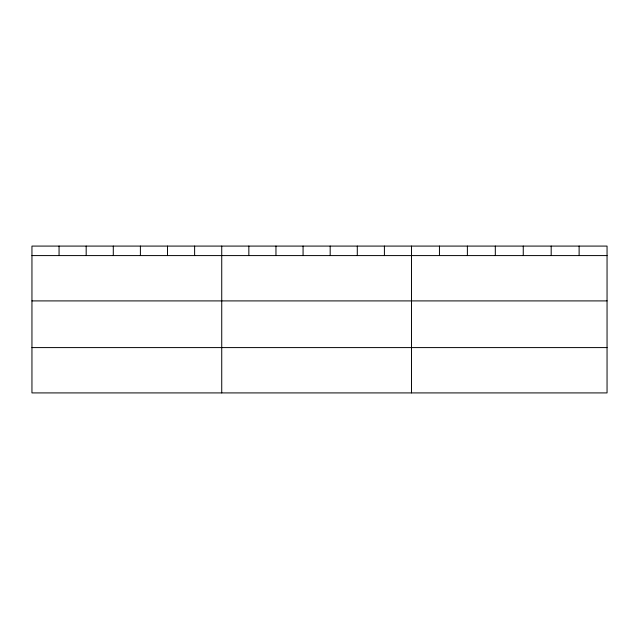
<?xml version="1.0" encoding="UTF-8"?>
<svg xmlns="http://www.w3.org/2000/svg" width="639" height="639" viewBox="0 0 639 639"><rect width="100%" height="100%" fill="white"/><g stroke="black" fill="none" stroke-linecap="round" stroke-linejoin="round"><path stroke-width="0.96" d="M607.05 300.905L607.05 246.087L31.95 246.087L31.95 392.913L607.05 392.913L607.05 300.905L31.95 300.905M31.95 255.584L607.05 255.584M31.95 347.592L607.05 347.592M579.118 246.087L579.118 255.584M551.185 246.087L551.185 255.584M523.253 246.087L523.253 255.584M495.313 246.087L495.313 255.584M467.381 246.087L467.381 255.584M439.448 246.087L439.448 255.584M411.516 246.087L411.516 392.913M384.406 246.087L384.406 255.584M357.289 246.087L357.289 255.584M330.179 246.087L330.179 255.584M303.07 246.087L303.07 255.584M275.96 246.087L275.96 255.584M248.843 246.087L248.843 255.584M221.733 246.087L221.733 392.913M194.623 246.087L194.623 255.584M167.506 246.087L167.506 255.584M140.396 246.087L140.396 255.584M113.287 246.087L113.287 255.584M86.177 246.087L86.177 255.584M59.06 246.087L59.06 255.584"/></g></svg>
